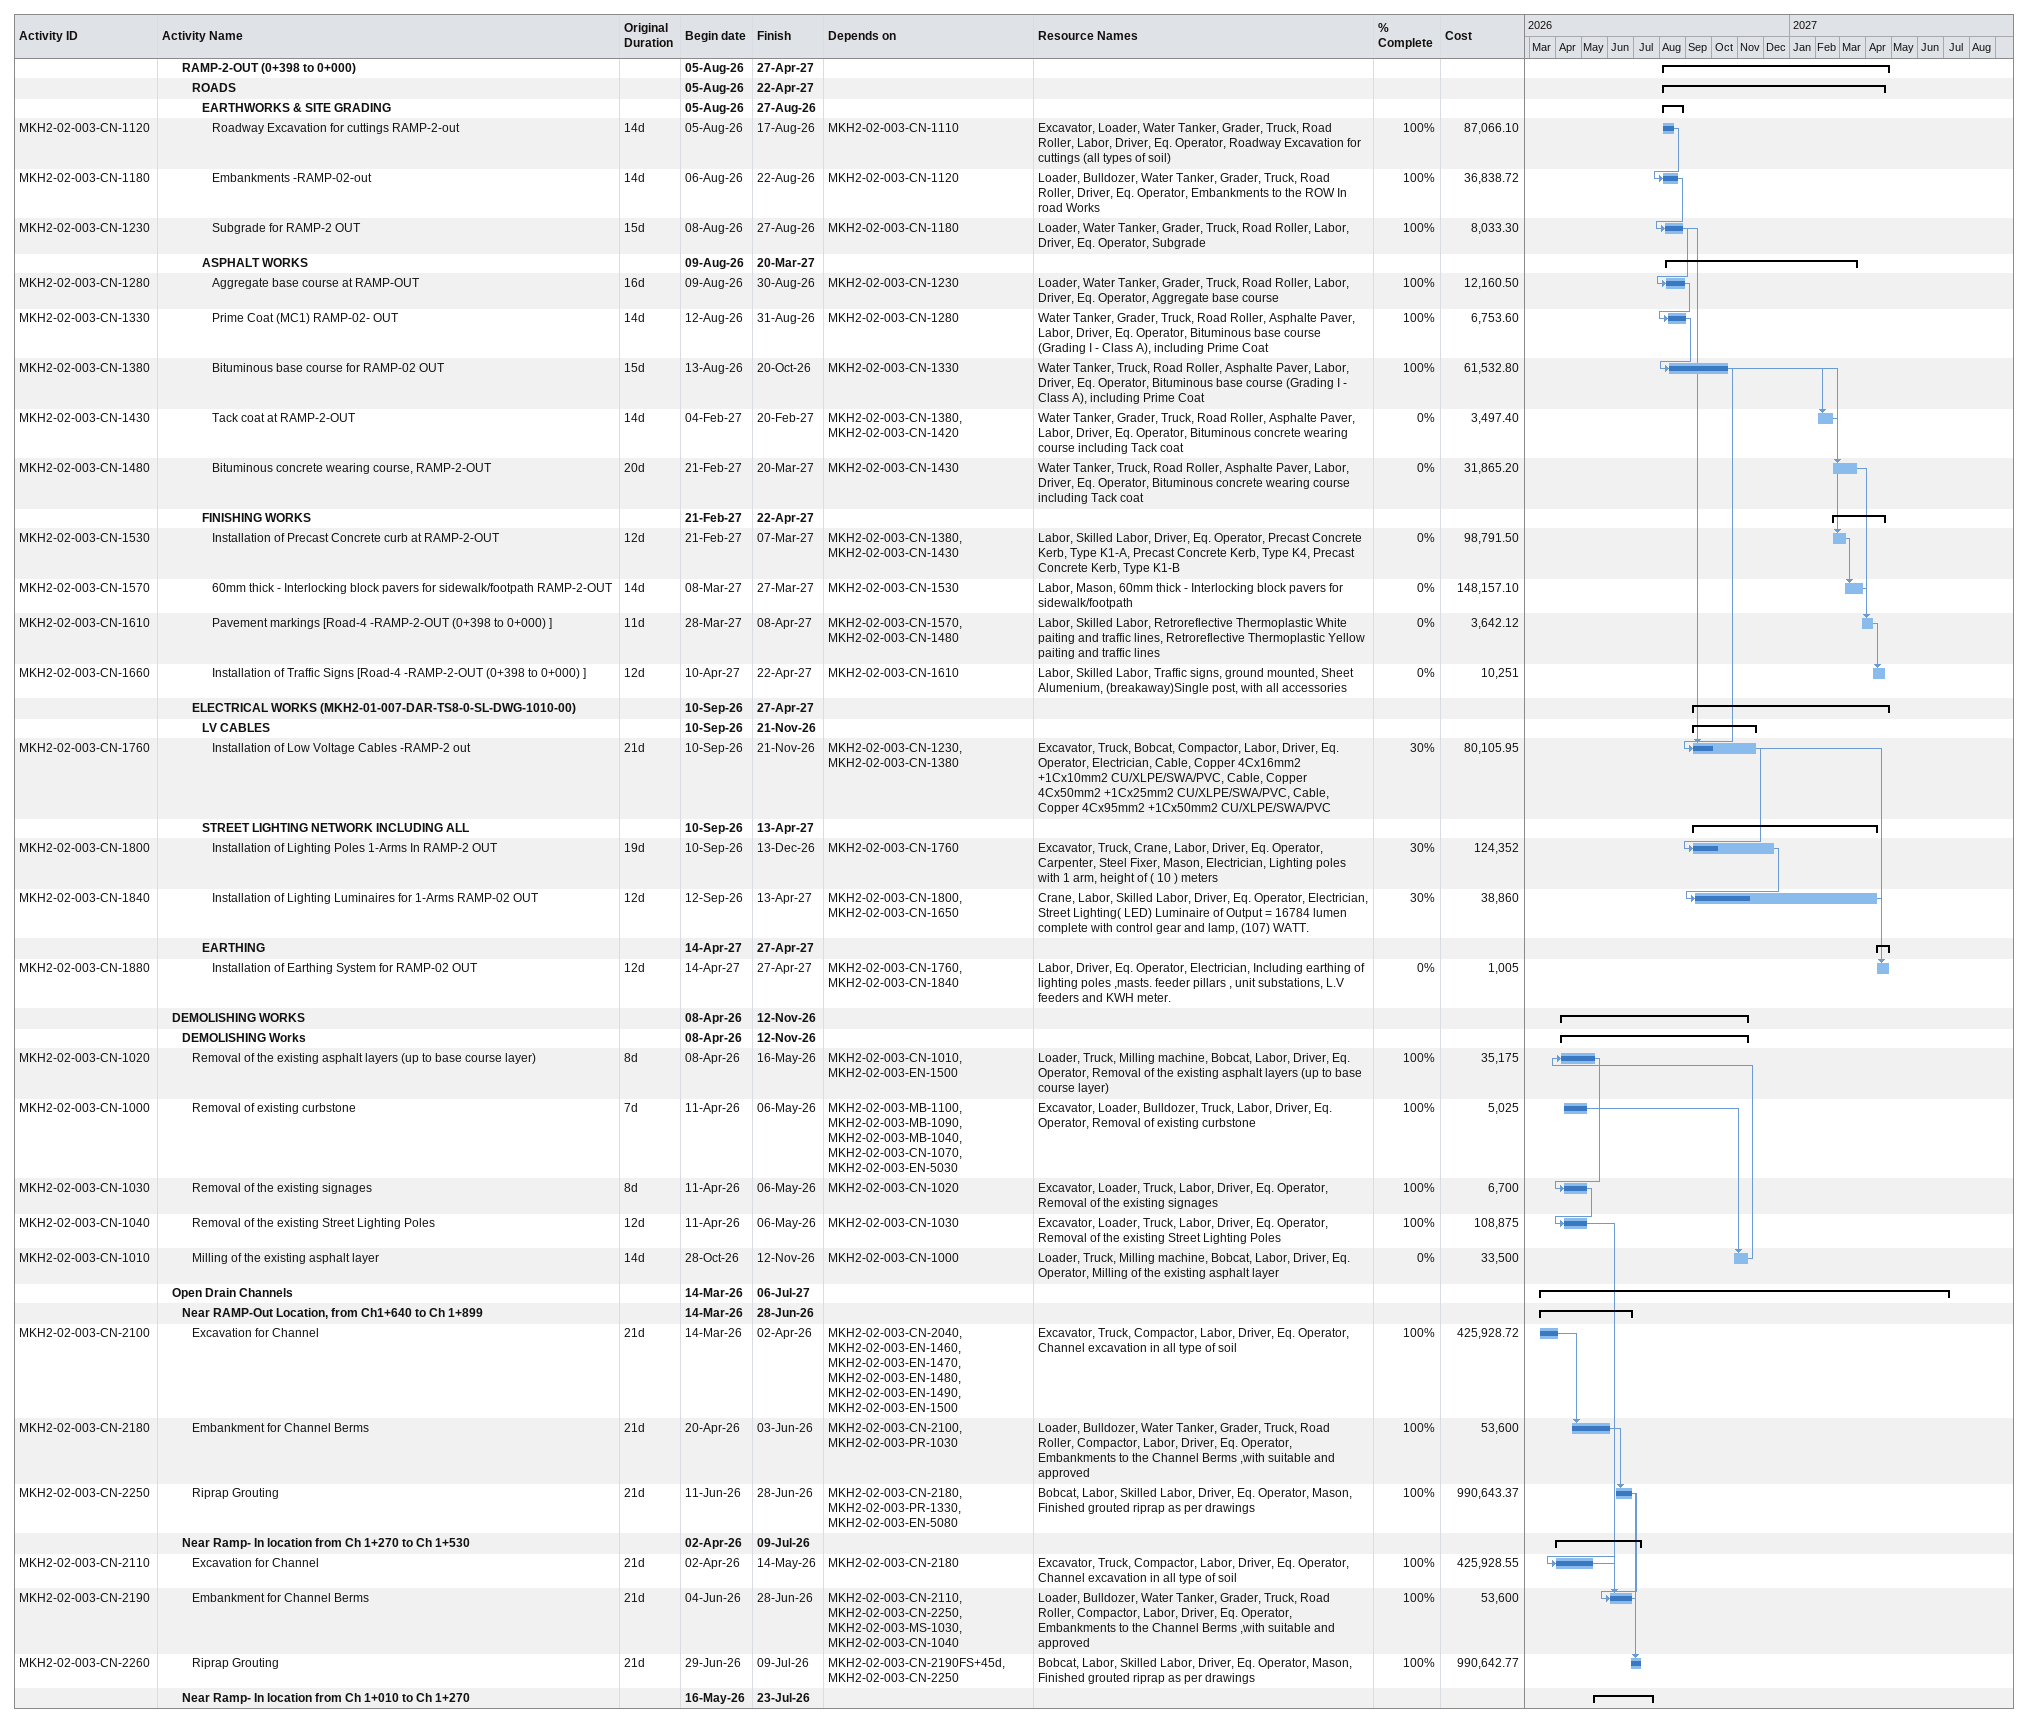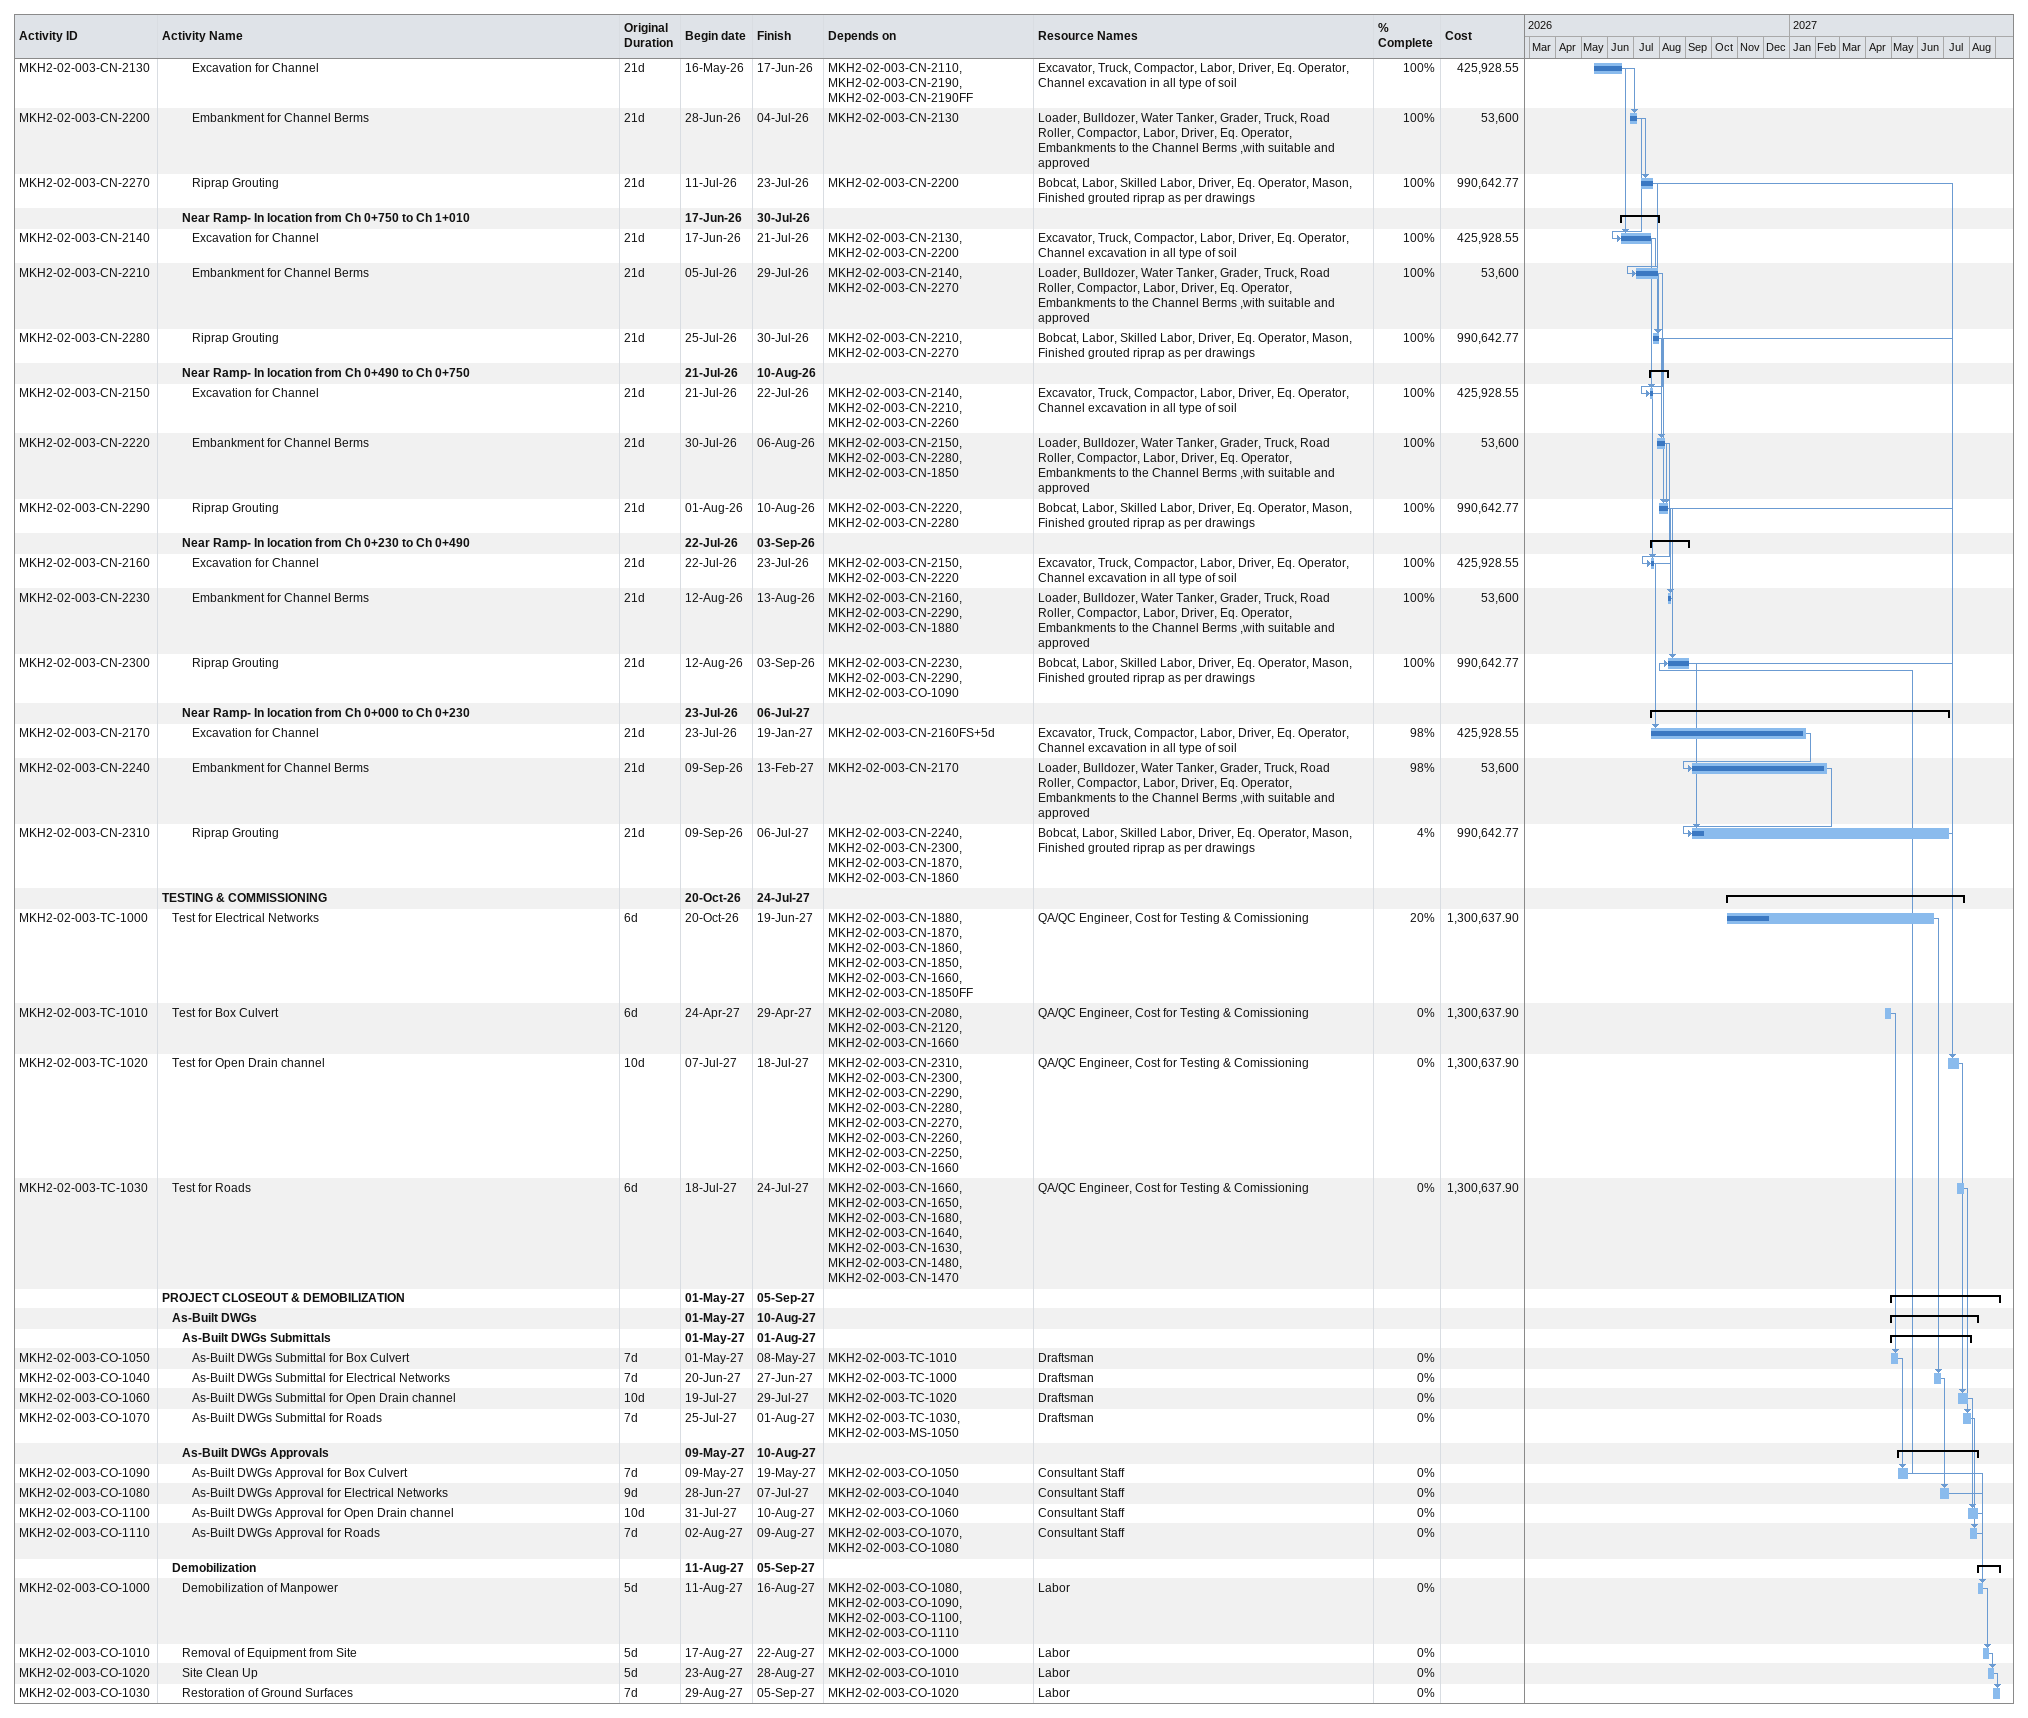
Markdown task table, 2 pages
| ID | Level | Task | Original duration | Start | Finish | Predecessors | Resources | % complete | Cost |
|---|---|---|---|---|---|---|---|---|---|
|  | 3 | **RAMP-2-OUT (0+398 to 0+000)** |  | 2026-08-05 | 2027-04-27 |  |  |  |  |
|  | 4 | **ROADS** |  | 2026-08-05 | 2027-04-22 |  |  |  |  |
|  | 5 | **EARTHWORKS & SITE GRADING** |  | 2026-08-05 | 2026-08-27 |  |  |  |  |
| MKH2-02-003-CN-1120 | 6 | Roadway Excavation for cuttings RAMP-2-out | 14d | 2026-08-05 | 2026-08-17 | MKH2-02-003-CN-1110 | Excavator, Loader, Water Tanker, Grader, Truck, Road Roller, Labor, Driver, Eq. Operator, Roadway Excavation for cuttings (all types of soil) | 100 | 87066.10 |
| MKH2-02-003-CN-1180 | 6 | Embankments -RAMP-02-out | 14d | 2026-08-06 | 2026-08-22 | MKH2-02-003-CN-1120 | Loader, Bulldozer, Water Tanker, Grader, Truck, Road Roller, Driver, Eq. Operator, Embankments to the ROW In road Works | 100 | 36838.72 |
| MKH2-02-003-CN-1230 | 6 | Subgrade for RAMP-2 OUT | 15d | 2026-08-08 | 2026-08-27 | MKH2-02-003-CN-1180 | Loader, Water Tanker, Grader, Truck, Road Roller, Labor, Driver, Eq. Operator, Subgrade | 100 | 8033.30 |
|  | 5 | **ASPHALT WORKS** |  | 2026-08-09 | 2027-03-20 |  |  |  |  |
| MKH2-02-003-CN-1280 | 6 | Aggregate base course at RAMP-OUT | 16d | 2026-08-09 | 2026-08-30 | MKH2-02-003-CN-1230 | Loader, Water Tanker, Grader, Truck, Road Roller, Labor, Driver, Eq. Operator, Aggregate base course | 100 | 12160.50 |
| MKH2-02-003-CN-1330 | 6 | Prime Coat (MC1) RAMP-02- OUT | 14d | 2026-08-12 | 2026-08-31 | MKH2-02-003-CN-1280 | Water Tanker, Grader, Truck, Road Roller, Asphalte Paver, Labor, Driver, Eq. Operator, Bituminous base course (Grading I - Class A), including Prime Coat | 100 | 6753.60 |
| MKH2-02-003-CN-1380 | 6 | Bituminous base course for RAMP-02 OUT | 15d | 2026-08-13 | 2026-10-20 | MKH2-02-003-CN-1330 | Water Tanker, Truck, Road Roller, Asphalte Paver, Labor, Driver, Eq. Operator, Bituminous base course (Grading I - Class A), including Prime Coat | 100 | 61532.80 |
| MKH2-02-003-CN-1430 | 6 | Tack coat at RAMP-2-OUT | 14d | 2027-02-04 | 2027-02-20 | MKH2-02-003-CN-1380, MKH2-02-003-CN-1420 | Water Tanker, Grader, Truck, Road Roller, Asphalte Paver, Labor, Driver, Eq. Operator, Bituminous concrete wearing course including Tack coat | 0 | 3497.40 |
| MKH2-02-003-CN-1480 | 6 | Bituminous concrete wearing course, RAMP-2-OUT | 20d | 2027-02-21 | 2027-03-20 | MKH2-02-003-CN-1430 | Water Tanker, Truck, Road Roller, Asphalte Paver, Labor, Driver, Eq. Operator, Bituminous concrete wearing course including Tack coat | 0 | 31865.20 |
|  | 5 | **FINISHING WORKS** |  | 2027-02-21 | 2027-04-22 |  |  |  |  |
| MKH2-02-003-CN-1530 | 6 | Installation of Precast Concrete curb at RAMP-2-OUT | 12d | 2027-02-21 | 2027-03-07 | MKH2-02-003-CN-1380, MKH2-02-003-CN-1430 | Labor, Skilled Labor, Driver, Eq. Operator, Precast Concrete Kerb, Type K1-A, Precast Concrete Kerb, Type K4, Precast Concrete Kerb, Type K1-B | 0 | 98791.50 |
| MKH2-02-003-CN-1570 | 6 | 60mm thick - Interlocking block pavers for sidewalk/footpath RAMP-2-OUT | 14d | 2027-03-08 | 2027-03-27 | MKH2-02-003-CN-1530 | Labor, Mason, 60mm thick - Interlocking block pavers for sidewalk/footpath | 0 | 148157.10 |
| MKH2-02-003-CN-1610 | 6 | Pavement markings [Road-4 -RAMP-2-OUT (0+398 to 0+000) ] | 11d | 2027-03-28 | 2027-04-08 | MKH2-02-003-CN-1570, MKH2-02-003-CN-1480 | Labor, Skilled Labor, Retroreflective Thermoplastic White paiting and traffic lines, Retroreflective Thermoplastic Yellow paiting and traffic lines | 0 | 3642.12 |
| MKH2-02-003-CN-1660 | 6 | Installation of Traffic Signs [Road-4 -RAMP-2-OUT (0+398 to 0+000) ] | 12d | 2027-04-10 | 2027-04-22 | MKH2-02-003-CN-1610 | Labor, Skilled Labor, Traffic signs, ground mounted, Sheet Alumenium, (breakaway)Single post, with all accessories | 0 | 10251 |
|  | 4 | **ELECTRICAL WORKS (MKH2-01-007-DAR-TS8-0-SL-DWG-1010-00)** |  | 2026-09-10 | 2027-04-27 |  |  |  |  |
|  | 5 | **LV CABLES** |  | 2026-09-10 | 2026-11-21 |  |  |  |  |
| MKH2-02-003-CN-1760 | 6 | Installation of Low Voltage Cables -RAMP-2 out | 21d | 2026-09-10 | 2026-11-21 | MKH2-02-003-CN-1230, MKH2-02-003-CN-1380 | Excavator, Truck, Bobcat, Compactor, Labor, Driver, Eq. Operator, Electrician, Cable, Copper 4Cx16mm2 +1Cx10mm2 CU/XLPE/SWA/PVC, Cable, Copper 4Cx50mm2 +1Cx25mm2 CU/XLPE/SWA/PVC, Cable, Copper 4Cx95mm2 +1Cx50mm2 CU/XLPE/SWA/PVC | 30 | 80105.95 |
|  | 5 | **STREET LIGHTING NETWORK INCLUDING ALL** |  | 2026-09-10 | 2027-04-13 |  |  |  |  |
| MKH2-02-003-CN-1800 | 6 | Installation of Lighting Poles 1-Arms In RAMP-2 OUT | 19d | 2026-09-10 | 2026-12-13 | MKH2-02-003-CN-1760 | Excavator, Truck, Crane, Labor, Driver, Eq. Operator, Carpenter, Steel Fixer, Mason, Electrician, Lighting poles with 1 arm, height of ( 10 ) meters | 30 | 124352 |
| MKH2-02-003-CN-1840 | 6 | Installation of Lighting Luminaires for 1-Arms RAMP-02 OUT | 12d | 2026-09-12 | 2027-04-13 | MKH2-02-003-CN-1800, MKH2-02-003-CN-1650 | Crane, Labor, Skilled Labor, Driver, Eq. Operator, Electrician, Street Lighting( LED) Luminaire of Output = 16784 lumen complete with control gear and lamp, (107) WATT. | 30 | 38860 |
|  | 5 | **EARTHING** |  | 2027-04-14 | 2027-04-27 |  |  |  |  |
| MKH2-02-003-CN-1880 | 6 | Installation of Earthing System for RAMP-02 OUT | 12d | 2027-04-14 | 2027-04-27 | MKH2-02-003-CN-1760, MKH2-02-003-CN-1840 | Labor, Driver, Eq. Operator, Electrician, Including earthing of lighting poles ,masts. feeder pillars , unit substations, L.V feeders and KWH meter. | 0 | 1005 |
|  | 2 | **DEMOLISHING WORKS** |  | 2026-04-08 | 2026-11-12 |  |  |  |  |
|  | 3 | **DEMOLISHING Works** |  | 2026-04-08 | 2026-11-12 |  |  |  |  |
| MKH2-02-003-CN-1020 | 4 | Removal of the existing asphalt layers (up to base course layer) | 8d | 2026-04-08 | 2026-05-16 | MKH2-02-003-CN-1010, MKH2-02-003-EN-1500 | Loader, Truck, Milling machine, Bobcat, Labor, Driver, Eq. Operator, Removal of the existing asphalt layers (up to base course layer) | 100 | 35175 |
| MKH2-02-003-CN-1000 | 4 | Removal of existing curbstone | 7d | 2026-04-11 | 2026-05-06 | MKH2-02-003-MB-1100, MKH2-02-003-MB-1090, MKH2-02-003-MB-1040, MKH2-02-003-CN-1070, MKH2-02-003-EN-5030 | Excavator, Loader, Bulldozer, Truck, Labor, Driver, Eq. Operator, Removal of existing curbstone | 100 | 5025 |
| MKH2-02-003-CN-1030 | 4 | Removal of the existing signages | 8d | 2026-04-11 | 2026-05-06 | MKH2-02-003-CN-1020 | Excavator, Loader, Truck, Labor, Driver, Eq. Operator, Removal of the existing signages | 100 | 6700 |
| MKH2-02-003-CN-1040 | 4 | Removal of the existing Street Lighting Poles | 12d | 2026-04-11 | 2026-05-06 | MKH2-02-003-CN-1030 | Excavator, Loader, Truck, Labor, Driver, Eq. Operator, Removal of the existing Street Lighting Poles | 100 | 108875 |
| MKH2-02-003-CN-1010 | 4 | Milling of the existing asphalt layer | 14d | 2026-10-28 | 2026-11-12 | MKH2-02-003-CN-1000 | Loader, Truck, Milling machine, Bobcat, Labor, Driver, Eq. Operator, Milling of the existing asphalt layer | 0 | 33500 |
|  | 2 | **Open Drain Channels** |  | 2026-03-14 | 2027-07-06 |  |  |  |  |
|  | 3 | **Near RAMP-Out Location, from Ch1+640 to Ch 1+899** |  | 2026-03-14 | 2026-06-28 |  |  |  |  |
| MKH2-02-003-CN-2100 | 4 | Excavation for Channel | 21d | 2026-03-14 | 2026-04-02 | MKH2-02-003-CN-2040, MKH2-02-003-EN-1460, MKH2-02-003-EN-1470, MKH2-02-003-EN-1480, MKH2-02-003-EN-1490, MKH2-02-003-EN-1500 | Excavator, Truck, Compactor, Labor, Driver, Eq. Operator, Channel excavation in all type of soil | 100 | 425928.72 |
| MKH2-02-003-CN-2180 | 4 | Embankment for Channel Berms | 21d | 2026-04-20 | 2026-06-03 | MKH2-02-003-CN-2100, MKH2-02-003-PR-1030 | Loader, Bulldozer, Water Tanker, Grader, Truck, Road Roller, Compactor, Labor, Driver, Eq. Operator, Embankments to the Channel Berms ,with suitable and approved | 100 | 53600 |
| MKH2-02-003-CN-2250 | 4 | Riprap Grouting | 21d | 2026-06-11 | 2026-06-28 | MKH2-02-003-CN-2180, MKH2-02-003-PR-1330, MKH2-02-003-EN-5080 | Bobcat, Labor, Skilled Labor, Driver, Eq. Operator, Mason, Finished grouted riprap as per drawings | 100 | 990643.37 |
|  | 3 | **Near Ramp- In location from Ch 1+270 to Ch 1+530** |  | 2026-04-02 | 2026-07-09 |  |  |  |  |
| MKH2-02-003-CN-2110 | 4 | Excavation for Channel | 21d | 2026-04-02 | 2026-05-14 | MKH2-02-003-CN-2180 | Excavator, Truck, Compactor, Labor, Driver, Eq. Operator, Channel excavation in all type of soil | 100 | 425928.55 |
| MKH2-02-003-CN-2190 | 4 | Embankment for Channel Berms | 21d | 2026-06-04 | 2026-06-28 | MKH2-02-003-CN-2110, MKH2-02-003-CN-2250, MKH2-02-003-MS-1030, MKH2-02-003-CN-1040 | Loader, Bulldozer, Water Tanker, Grader, Truck, Road Roller, Compactor, Labor, Driver, Eq. Operator, Embankments to the Channel Berms ,with suitable and approved | 100 | 53600 |
| MKH2-02-003-CN-2260 | 4 | Riprap Grouting | 21d | 2026-06-29 | 2026-07-09 | MKH2-02-003-CN-2190FS+45d, MKH2-02-003-CN-2250 | Bobcat, Labor, Skilled Labor, Driver, Eq. Operator, Mason, Finished grouted riprap as per drawings | 100 | 990642.77 |
|  | 3 | **Near Ramp- In location from Ch 1+010 to Ch 1+270** |  | 2026-05-16 | 2026-07-23 |  |  |  |  |
| MKH2-02-003-CN-2130 | 4 | Excavation for Channel | 21d | 2026-05-16 | 2026-06-17 | MKH2-02-003-CN-2110, MKH2-02-003-CN-2190, MKH2-02-003-CN-2190FF | Excavator, Truck, Compactor, Labor, Driver, Eq. Operator, Channel excavation in all type of soil | 100 | 425928.55 |
| MKH2-02-003-CN-2200 | 4 | Embankment for Channel Berms | 21d | 2026-06-28 | 2026-07-04 | MKH2-02-003-CN-2130 | Loader, Bulldozer, Water Tanker, Grader, Truck, Road Roller, Compactor, Labor, Driver, Eq. Operator, Embankments to the Channel Berms ,with suitable and approved | 100 | 53600 |
| MKH2-02-003-CN-2270 | 4 | Riprap Grouting | 21d | 2026-07-11 | 2026-07-23 | MKH2-02-003-CN-2200 | Bobcat, Labor, Skilled Labor, Driver, Eq. Operator, Mason, Finished grouted riprap as per drawings | 100 | 990642.77 |
|  | 3 | **Near Ramp- In location from Ch 0+750 to Ch 1+010** |  | 2026-06-17 | 2026-07-30 |  |  |  |  |
| MKH2-02-003-CN-2140 | 4 | Excavation for Channel | 21d | 2026-06-17 | 2026-07-21 | MKH2-02-003-CN-2130, MKH2-02-003-CN-2200 | Excavator, Truck, Compactor, Labor, Driver, Eq. Operator, Channel excavation in all type of soil | 100 | 425928.55 |
| MKH2-02-003-CN-2210 | 4 | Embankment for Channel Berms | 21d | 2026-07-05 | 2026-07-29 | MKH2-02-003-CN-2140, MKH2-02-003-CN-2270 | Loader, Bulldozer, Water Tanker, Grader, Truck, Road Roller, Compactor, Labor, Driver, Eq. Operator, Embankments to the Channel Berms ,with suitable and approved | 100 | 53600 |
| MKH2-02-003-CN-2280 | 4 | Riprap Grouting | 21d | 2026-07-25 | 2026-07-30 | MKH2-02-003-CN-2210, MKH2-02-003-CN-2270 | Bobcat, Labor, Skilled Labor, Driver, Eq. Operator, Mason, Finished grouted riprap as per drawings | 100 | 990642.77 |
|  | 3 | **Near Ramp- In location from Ch 0+490 to Ch 0+750** |  | 2026-07-21 | 2026-08-10 |  |  |  |  |
| MKH2-02-003-CN-2150 | 4 | Excavation for Channel | 21d | 2026-07-21 | 2026-07-22 | MKH2-02-003-CN-2140, MKH2-02-003-CN-2210, MKH2-02-003-CN-2260 | Excavator, Truck, Compactor, Labor, Driver, Eq. Operator, Channel excavation in all type of soil | 100 | 425928.55 |
| MKH2-02-003-CN-2220 | 4 | Embankment for Channel Berms | 21d | 2026-07-30 | 2026-08-06 | MKH2-02-003-CN-2150, MKH2-02-003-CN-2280, MKH2-02-003-CN-1850 | Loader, Bulldozer, Water Tanker, Grader, Truck, Road Roller, Compactor, Labor, Driver, Eq. Operator, Embankments to the Channel Berms ,with suitable and approved | 100 | 53600 |
| MKH2-02-003-CN-2290 | 4 | Riprap Grouting | 21d | 2026-08-01 | 2026-08-10 | MKH2-02-003-CN-2220, MKH2-02-003-CN-2280 | Bobcat, Labor, Skilled Labor, Driver, Eq. Operator, Mason, Finished grouted riprap as per drawings | 100 | 990642.77 |
|  | 3 | **Near Ramp- In location from Ch 0+230 to Ch 0+490** |  | 2026-07-22 | 2026-09-03 |  |  |  |  |
| MKH2-02-003-CN-2160 | 4 | Excavation for Channel | 21d | 2026-07-22 | 2026-07-23 | MKH2-02-003-CN-2150, MKH2-02-003-CN-2220 | Excavator, Truck, Compactor, Labor, Driver, Eq. Operator, Channel excavation in all type of soil | 100 | 425928.55 |
| MKH2-02-003-CN-2230 | 4 | Embankment for Channel Berms | 21d | 2026-08-12 | 2026-08-13 | MKH2-02-003-CN-2160, MKH2-02-003-CN-2290, MKH2-02-003-CN-1880 | Loader, Bulldozer, Water Tanker, Grader, Truck, Road Roller, Compactor, Labor, Driver, Eq. Operator, Embankments to the Channel Berms ,with suitable and approved | 100 | 53600 |
| MKH2-02-003-CN-2300 | 4 | Riprap Grouting | 21d | 2026-08-12 | 2026-09-03 | MKH2-02-003-CN-2230, MKH2-02-003-CN-2290, MKH2-02-003-CO-1090 | Bobcat, Labor, Skilled Labor, Driver, Eq. Operator, Mason, Finished grouted riprap as per drawings | 100 | 990642.77 |
|  | 3 | **Near Ramp- In location from Ch 0+000 to Ch 0+230** |  | 2026-07-23 | 2027-07-06 |  |  |  |  |
| MKH2-02-003-CN-2170 | 4 | Excavation for Channel | 21d | 2026-07-23 | 2027-01-19 | MKH2-02-003-CN-2160FS+5d | Excavator, Truck, Compactor, Labor, Driver, Eq. Operator, Channel excavation in all type of soil | 98 | 425928.55 |
| MKH2-02-003-CN-2240 | 4 | Embankment for Channel Berms | 21d | 2026-09-09 | 2027-02-13 | MKH2-02-003-CN-2170 | Loader, Bulldozer, Water Tanker, Grader, Truck, Road Roller, Compactor, Labor, Driver, Eq. Operator, Embankments to the Channel Berms ,with suitable and approved | 98 | 53600 |
| MKH2-02-003-CN-2310 | 4 | Riprap Grouting | 21d | 2026-09-09 | 2027-07-06 | MKH2-02-003-CN-2240, MKH2-02-003-CN-2300, MKH2-02-003-CN-1870, MKH2-02-003-CN-1860 | Bobcat, Labor, Skilled Labor, Driver, Eq. Operator, Mason, Finished grouted riprap as per drawings | 4 | 990642.77 |
|  | 1 | **TESTING & COMMISSIONING** |  | 2026-10-20 | 2027-07-24 |  |  |  |  |
| MKH2-02-003-TC-1000 | 2 | Test for Electrical Networks | 6d | 2026-10-20 | 2027-06-19 | MKH2-02-003-CN-1880, MKH2-02-003-CN-1870, MKH2-02-003-CN-1860, MKH2-02-003-CN-1850, MKH2-02-003-CN-1660, MKH2-02-003-CN-1850FF | QA/QC Engineer, Cost for Testing & Comissioning | 20 | 1300637.90 |
| MKH2-02-003-TC-1010 | 2 | Test for Box Culvert | 6d | 2027-04-24 | 2027-04-29 | MKH2-02-003-CN-2080, MKH2-02-003-CN-2120, MKH2-02-003-CN-1660 | QA/QC Engineer, Cost for Testing & Comissioning | 0 | 1300637.90 |
| MKH2-02-003-TC-1020 | 2 | Test for Open Drain channel | 10d | 2027-07-07 | 2027-07-18 | MKH2-02-003-CN-2310, MKH2-02-003-CN-2300, MKH2-02-003-CN-2290, MKH2-02-003-CN-2280, MKH2-02-003-CN-2270, MKH2-02-003-CN-2260, MKH2-02-003-CN-2250, MKH2-02-003-CN-1660 | QA/QC Engineer, Cost for Testing & Comissioning | 0 | 1300637.90 |
| MKH2-02-003-TC-1030 | 2 | Test for Roads | 6d | 2027-07-18 | 2027-07-24 | MKH2-02-003-CN-1660, MKH2-02-003-CN-1650, MKH2-02-003-CN-1680, MKH2-02-003-CN-1640, MKH2-02-003-CN-1630, MKH2-02-003-CN-1480, MKH2-02-003-CN-1470 | QA/QC Engineer, Cost for Testing & Comissioning | 0 | 1300637.90 |
|  | 1 | **PROJECT CLOSEOUT & DEMOBILIZATION** |  | 2027-05-01 | 2027-09-05 |  |  |  |  |
|  | 2 | **As-Built DWGs** |  | 2027-05-01 | 2027-08-10 |  |  |  |  |
|  | 3 | **As-Built DWGs Submittals** |  | 2027-05-01 | 2027-08-01 |  |  |  |  |
| MKH2-02-003-CO-1050 | 4 | As-Built DWGs Submittal for Box Culvert | 7d | 2027-05-01 | 2027-05-08 | MKH2-02-003-TC-1010 | Draftsman | 0 |  |
| MKH2-02-003-CO-1040 | 4 | As-Built DWGs Submittal for Electrical Networks | 7d | 2027-06-20 | 2027-06-27 | MKH2-02-003-TC-1000 | Draftsman | 0 |  |
| MKH2-02-003-CO-1060 | 4 | As-Built DWGs Submittal for Open Drain channel | 10d | 2027-07-19 | 2027-07-29 | MKH2-02-003-TC-1020 | Draftsman | 0 |  |
| MKH2-02-003-CO-1070 | 4 | As-Built DWGs Submittal for Roads | 7d | 2027-07-25 | 2027-08-01 | MKH2-02-003-TC-1030, MKH2-02-003-MS-1050 | Draftsman | 0 |  |
|  | 3 | **As-Built DWGs Approvals** |  | 2027-05-09 | 2027-08-10 |  |  |  |  |
| MKH2-02-003-CO-1090 | 4 | As-Built DWGs Approval for Box Culvert | 7d | 2027-05-09 | 2027-05-19 | MKH2-02-003-CO-1050 | Consultant Staff | 0 |  |
| MKH2-02-003-CO-1080 | 4 | As-Built DWGs Approval for Electrical Networks | 9d | 2027-06-28 | 2027-07-07 | MKH2-02-003-CO-1040 | Consultant Staff | 0 |  |
| MKH2-02-003-CO-1100 | 4 | As-Built DWGs Approval for Open Drain channel | 10d | 2027-07-31 | 2027-08-10 | MKH2-02-003-CO-1060 | Consultant Staff | 0 |  |
| MKH2-02-003-CO-1110 | 4 | As-Built DWGs Approval for Roads | 7d | 2027-08-02 | 2027-08-09 | MKH2-02-003-CO-1070, MKH2-02-003-CO-1080 | Consultant Staff | 0 |  |
|  | 2 | **Demobilization** |  | 2027-08-11 | 2027-09-05 |  |  |  |  |
| MKH2-02-003-CO-1000 | 3 | Demobilization of Manpower | 5d | 2027-08-11 | 2027-08-16 | MKH2-02-003-CO-1080, MKH2-02-003-CO-1090, MKH2-02-003-CO-1100, MKH2-02-003-CO-1110 | Labor | 0 |  |
| MKH2-02-003-CO-1010 | 3 | Removal of Equipment from Site | 5d | 2027-08-17 | 2027-08-22 | MKH2-02-003-CO-1000 | Labor | 0 |  |
| MKH2-02-003-CO-1020 | 3 | Site Clean Up | 5d | 2027-08-23 | 2027-08-28 | MKH2-02-003-CO-1010 | Labor | 0 |  |
| MKH2-02-003-CO-1030 | 3 | Restoration of Ground Surfaces | 7d | 2027-08-29 | 2027-09-05 | MKH2-02-003-CO-1020 | Labor | 0 |  |
